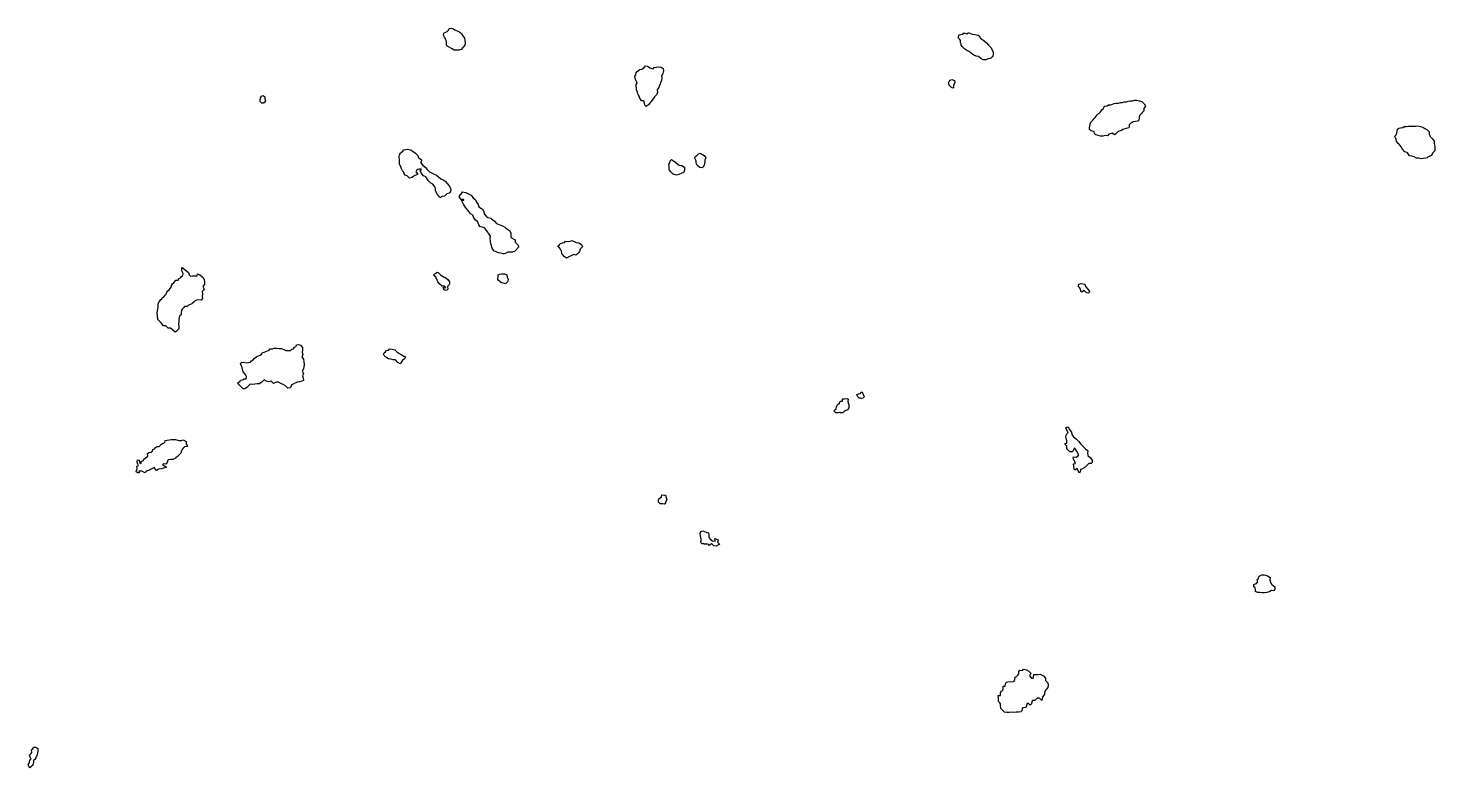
# Model space of a CAD drawing. Extents: x 450006 to 454999, y 6465006 to 6474995.
# Drawn here: x 453793 to 454995, y 6468690 to 6469322 of the extents above; entities that cross this region are included whole.
import ezdxf

# ---------------------------------------------------------------- set-up
doc = ezdxf.new("R2010")
doc.units = 0

msp = doc.modelspace()

# ---------------------------------------------------------------- linework, layer by layer
at = {"layer": '1010'}
for points in [[(454149, 6469313.86), (454148.32, 6469315), (454148.02, 6469315.96), (454148.24, 6469317), (454148.48, 6469317.5), (454149.96, 6469318.02), (454151.2, 6469318.78), (454152.22, 6469319.76), (454152.76, 6469321.22), (454154.44, 6469321.54), (454156.46, 6469321), (454157.8, 6469320.18), (454160.18, 6469319), (454162, 6469317.98), (454163.42, 6469317), (454164.6, 6469315), (454165.94, 6469313), (454166.36, 6469311), (454166.62, 6469309), (454166.28, 6469307), (454165, 6469305.56), (454164.6, 6469305), (454163, 6469303.38), (454161.98, 6469303), (454161, 6469302.66), (454159, 6469302.8), (454157, 6469302.8), (454155, 6469304.16), (454153, 6469305.32), (454151, 6469306.44), (454150.6, 6469307.38), (454150.48, 6469309), (454150.48, 6469309.5), (454150.32, 6469311), (454149.7, 6469312.28), (454149.54, 6469313), (454149, 6469313.86), (454149, 6469313.86)], [(454589, 6469311.76), (454587.76, 6469313), (454587.76, 6469314.22), (454588, 6469315), (454588, 6469315.98), (454589.84, 6469316.14), (454591.62, 6469316.36), (454592.42, 6469317.56), (454593.98, 6469317), (454595.42, 6469316.56), (454596.1, 6469317.88), (454598.12, 6469317), (454599.6, 6469316.38), (454601.82, 6469316.16), (454604.52, 6469315.46), (454605.36, 6469315), (454606.62, 6469313), (454607.82, 6469312.16), (454609.56, 6469311), (454611.82, 6469309), (454613.56, 6469307), (454615.32, 6469305), (454616.62, 6469303), (454617.32, 6469301), (454617.32, 6469299), (454617, 6469298), (454616.62, 6469297), (454615, 6469295.54), (454613, 6469295.32), (454612.32, 6469295), (454611, 6469294.38), (454609, 6469294.48), (454607, 6469295.74), (454605, 6469297.36), (454603, 6469297.72), (454601, 6469298.4), (454599, 6469299.94), (454597, 6469301.62), (454595, 6469302.46), (454593, 6469304.04), (454591, 6469306), (454590, 6469307), (454590, 6469307.98), (454589.62, 6469309), (454589.62, 6469310.36), (454589.5, 6469311), (454589, 6469311.76), (454589, 6469311.76)], [(454313, 6469268.28), (454312.76, 6469269), (454312.74, 6469269.24), (454312.74, 6469271), (454312.66, 6469271.32), (454312.52, 6469273.46), (454313.32, 6469274.66), (454313, 6469275.5), (454312.1, 6469277.88), (454311.5, 6469280.48), (454312.36, 6469281.62), (454312.64, 6469283.34), (454313.32, 6469284.66), (454314.64, 6469285.34), (454315.58, 6469286.4), (454317.44, 6469286.54), (454318.46, 6469287.52), (454319.7, 6469288.28), (454320.64, 6469289.34), (454322.3, 6469289), (454324.2, 6469287.78), (454325.98, 6469287), (454327.16, 6469286.82), (454327.9, 6469288.08), (454329.68, 6469288.3), (454331.5, 6469288.48), (454333.82, 6469288.16), (454335.58, 6469287), (454335.9, 6469285), (454335.36, 6469283), (454335, 6469282.3), (454334.26, 6469281), (454334.36, 6469279), (454334.2, 6469277), (454333.38, 6469275), (454333, 6469273.7), (454332.48, 6469273), (454332.02, 6469271), (454331, 6469269.66), (454330.56, 6469269), (454330.66, 6469267), (454330.24, 6469265), (454329, 6469263.68), (454328.24, 6469263), (454327, 6469261.24), (454326.66, 6469261), (454325.24, 6469259), (454325, 6469258.66), (454323.66, 6469257), (454323, 6469256.14), (454321.44, 6469255), (454321, 6469254.66), (454320, 6469255.98), (454319.36, 6469258.62), (454319, 6469259.4), (454317, 6469259.52), (454315.52, 6469262.46), (454315.44, 6469263), (454315, 6469263.56), (454314.14, 6469265), (454313.82, 6469266.16), (454313.8, 6469267), (454313, 6469268.28), (454313, 6469268.28)], [(454581, 6469271.9), (454579.96, 6469273), (454579.54, 6469274.44), (454579.18, 6469275), (454579.82, 6469276.16), (454580.78, 6469277.2), (454582.1, 6469277.88), (454584.38, 6469277), (454584.78, 6469275), (454583.64, 6469273), (454583.46, 6469272.52), (454583.66, 6469271), (454583.48, 6469270.5), (454583, 6469270.34), (454581.74, 6469271), (454581, 6469271.9), (454581, 6469271.9)], [(453993, 6469257.62), (453991.46, 6469259), (453991.38, 6469260.6), (453991.7, 6469261), (453991.78, 6469262.2), (453992.6, 6469263.38), (453993.96, 6469264.02), (453995.34, 6469263), (453995.56, 6469261), (453996.08, 6469259.9), (453995.88, 6469259), (453995.66, 6469258.32), (453995, 6469258.28), (453994.46, 6469257.52), (453993, 6469257.62), (453993, 6469257.62)], [(454701, 6469233.94), (454699.76, 6469235), (454699.7, 6469236.28), (454699.68, 6469237), (454700, 6469237.98), (454700.14, 6469239.84), (454700.74, 6469241.24), (454701.7, 6469242.28), (454702.7, 6469243.28), (454703.58, 6469244.4), (454704.62, 6469245.36), (454705.46, 6469246.52), (454706.28, 6469247.7), (454707.36, 6469248.62), (454708.56, 6469249.42), (454709.46, 6469250.52), (454710.1, 6469251.88), (454711.36, 6469252.62), (454712.02, 6469253.96), (454712.86, 6469255.12), (454714.66, 6469255.32), (454715.82, 6469256.16), (454717.94, 6469256.04), (454719.24, 6469256.74), (454720.66, 6469257.32), (454722.54, 6469257.44), (454724.44, 6469257.54), (454726, 6469257.98), (454727.92, 6469258.06), (454729.24, 6469258.74), (454731.32, 6469258.66), (454732.8, 6469259.18), (454734.46, 6469259.52), (454736.32, 6469259.66), (454738, 6469259.98), (454739.9, 6469260.08), (454742.4, 6469259.58), (454744.28, 6469259), (454746.32, 6469257), (454747.44, 6469255), (454747, 6469254), (454746.18, 6469253), (454745.98, 6469251), (454745, 6469250), (454744.3, 6469249), (454743, 6469247.68), (454742.4, 6469247), (454742.16, 6469245), (454741.78, 6469243), (454741, 6469242.3), (454739, 6469241.78), (454737, 6469241.66), (454735.98, 6469241), (454735, 6469240.4), (454733.58, 6469239), (454733.42, 6469237), (454733, 6469236.5), (454731, 6469236.06), (454729, 6469235.48), (454728.16, 6469235), (454727, 6469234.2), (454725, 6469233.72), (454723.94, 6469233), (454723, 6469232.12), (454721.86, 6469231), (454721, 6469230.62), (454719, 6469231.84), (454717, 6469231.5), (454716.28, 6469231), (454715, 6469229.7), (454713, 6469229.88), (454711, 6469229.46), (454709, 6469229.4), (454707, 6469230.08), (454705, 6469230.6), (454704.36, 6469231), (454704, 6469231.98), (454703.56, 6469233), (454703, 6469233.46), (454702.28, 6469233.7), (454701, 6469233.94), (454701, 6469233.94)], [(454961, 6469228), (454960.42, 6469229), (454960.5, 6469229.48), (454961, 6469229.9), (454961.42, 6469230.56), (454962.04, 6469231.94), (454962.4, 6469233.58), (454962.7, 6469235.28), (454963.9, 6469236.08), (454965.36, 6469236.62), (454967.24, 6469236.74), (454968.42, 6469237.56), (454970.26, 6469237.72), (454972.02, 6469237.96), (454974.16, 6469237.82), (454975.98, 6469238), (454978.02, 6469237.96), (454979.82, 6469238.16), (454982.28, 6469237.7), (454984.32, 6469237), (454986, 6469235.98), (454987.76, 6469235), (454989.76, 6469233), (454989.68, 6469231), (454990.66, 6469229), (454992.42, 6469227), (454994.02, 6469225), (454994.12, 6469223), (454994.56, 6469221), (454994.58, 6469219), (454994.5, 6469217), (454993, 6469215.48), (454992.58, 6469215), (454991.7, 6469213), (454991, 6469212.54), (454989, 6469211.62), (454988.04, 6469211), (454987, 6469210.52), (454985, 6469210.26), (454983, 6469210.06), (454981, 6469210.62), (454979, 6469210.56), (454977, 6469211.64), (454975, 6469212.46), (454973, 6469212.74), (454972, 6469213.98), (454971, 6469215.4), (454969, 6469215.94), (454967, 6469218.22), (454965.78, 6469220.2), (454965, 6469221.44), (454963.44, 6469223), (454963, 6469223.5), (454961.9, 6469225), (454961.5, 6469226.48), (454961.62, 6469227), (454961, 6469228), (454961, 6469228)], [(454111, 6469204.34), (454110.82, 6469205), (454110.58, 6469205.4), (454110.44, 6469207), (454110.36, 6469207.62), (454110.4, 6469209.58), (454110.2, 6469211.78), (454110.4, 6469213.58), (454111.22, 6469214.76), (454112.24, 6469215.74), (454113.32, 6469216.66), (454114.22, 6469217.76), (454116, 6469217.98), (454117.56, 6469218.42), (454120.54, 6469217.44), (454121.24, 6469217), (454124.18, 6469215), (454126.1, 6469213), (454126.76, 6469211), (454127.74, 6469210.24), (454129.5, 6469209), (454129, 6469207.74), (454128.5, 6469207), (454130.2, 6469205), (454132.24, 6469203), (454134.08, 6469201), (454136.04, 6469199), (454137.92, 6469198.06), (454140.2, 6469197), (454142, 6469195.98), (454143.34, 6469195), (454145.64, 6469193), (454147.88, 6469192.1), (454149.54, 6469191), (454151.24, 6469189), (454152.74, 6469187), (454154.06, 6469185), (454154.26, 6469183), (454153.48, 6469181), (454153, 6469180.68), (454151, 6469180.24), (454149.7, 6469179), (454149, 6469178.26), (454147, 6469177.82), (454145.52, 6469177), (454145, 6469176.78), (454144.2, 6469177.78), (454143, 6469179.7), (454141.32, 6469182.66), (454141.32, 6469184.66), (454141, 6469186), (454139, 6469188.34), (454137, 6469189.54), (454135, 6469191.66), (454133, 6469194.62), (454131, 6469195.58), (454129, 6469198.06), (454128, 6469199.98), (454129.36, 6469200.62), (454129, 6469201.32), (454127, 6469201.38), (454125.98, 6469201), (454125, 6469200), (454124.3, 6469199), (454125.98, 6469197), (454125, 6469196.42), (454123, 6469195.66), (454122.38, 6469195), (454121, 6469194.04), (454119, 6469193.62), (454117, 6469195.5), (454115, 6469196.24), (454114.38, 6469197.6), (454113.96, 6469199), (454113, 6469199.92), (454112.44, 6469201), (454111.98, 6469202), (454111.76, 6469203), (454111, 6469204.34), (454111, 6469204.34)], [(454341, 6469200.44), (454340.58, 6469201), (454340.6, 6469201.38), (454340.6, 6469203), (454340.66, 6469203.32), (454340.54, 6469205.44), (454341.28, 6469206.7), (454341.68, 6469208.3), (454342.6, 6469209.38), (454343.46, 6469209), (454346.56, 6469207), (454348.64, 6469205), (454349.4, 6469204.58), (454351.6, 6469204.38), (454353.86, 6469203), (454353.94, 6469201), (454353.68, 6469199), (454353, 6469198.46), (454351, 6469197.62), (454349.52, 6469197), (454349, 6469196.68), (454347, 6469196), (454345.32, 6469196.66), (454345, 6469196.56), (454344.22, 6469197), (454343, 6469198.1), (454342.18, 6469199), (454341, 6469200.44), (454341, 6469200.44)], [(454363, 6469209.94), (454362.66, 6469211), (454362.68, 6469211.3), (454363, 6469211.62), (454363.64, 6469212.34), (454364.68, 6469213.3), (454365.66, 6469214.32), (454367.18, 6469214.8), (454370.54, 6469213), (454372.06, 6469211), (454371.32, 6469209), (454371.22, 6469207), (454371, 6469206), (454370.6, 6469205), (454369.7, 6469203), (454369, 6469202.3), (454367, 6469202.76), (454365, 6469204.34), (454364.38, 6469205), (454364.08, 6469205.9), (454363.72, 6469207), (454363.84, 6469208.14), (454363.48, 6469209), (454363, 6469209.94), (454363, 6469209.94)], [(454163, 6469175.4), (454161.74, 6469177), (454161.82, 6469178.16), (454162.14, 6469179), (454162.34, 6469179.64), (454163.42, 6469180.56), (454164.2, 6469181.78), (454166.74, 6469181.24), (454167.64, 6469181), (454170.08, 6469179.9), (454171.78, 6469179), (454173.22, 6469177), (454175.22, 6469175), (454176.22, 6469173), (454177.62, 6469171), (454178.08, 6469169), (454180.4, 6469167.58), (454181.42, 6469167), (454182.58, 6469165), (454182.66, 6469163), (454184.34, 6469161), (454186.02, 6469159.96), (454188.52, 6469159.46), (454189.16, 6469159), (454191.54, 6469157), (454193.28, 6469155), (454196.22, 6469153.76), (454198.4, 6469153), (454200.34, 6469151.64), (454201.24, 6469151), (454204.52, 6469149), (454205.4, 6469147), (454205.5, 6469145), (454205.52, 6469143), (454208.66, 6469141.32), (454209.12, 6469141), (454209.2, 6469139), (454211.32, 6469137), (454212.22, 6469135), (454211, 6469133.64), (454210.68, 6469133), (454209, 6469131.28), (454208.32, 6469131), (454207, 6469130.38), (454205, 6469130.48), (454203, 6469130.48), (454201, 6469129.36), (454199.86, 6469129), (454199, 6469128.88), (454197, 6469129.5), (454195, 6469129.9), (454193, 6469130.82), (454191, 6469131.56), (454189.44, 6469134.54), (454189, 6469136.04), (454188.58, 6469137.4), (454188.16, 6469139.82), (454187.86, 6469142.12), (454188.04, 6469143.94), (454187, 6469145.8), (454185, 6469148.66), (454184, 6469149.98), (454183, 6469151.24), (454181, 6469151.62), (454179, 6469152.44), (454178.28, 6469153.7), (454177, 6469156.56), (454175, 6469157.98), (454173.74, 6469160.24), (454173, 6469162.12), (454171, 6469163.22), (454169, 6469165.9), (454167, 6469168.3), (454166, 6469169.98), (454165, 6469171.32), (454163.32, 6469174.66), (454165, 6469174.66), (454165.32, 6469174.66), (454165.32, 6469175), (454165, 6469175.24), (454164.58, 6469175.4), (454163, 6469175.4), (454163, 6469175.4)], [(454247, 6469134), (454245.96, 6469135), (454246.06, 6469135.92), (454247, 6469136.76), (454247.12, 6469136.86), (454248.08, 6469137.9), (454249.68, 6469138.3), (454251.4, 6469138.58), (454252.26, 6469139.72), (454254.46, 6469139.52), (454256.24, 6469139.74), (454257.72, 6469140.26), (454260.66, 6469139), (454261.38, 6469138.6), (454263.72, 6469138.26), (454265.88, 6469137), (454266.76, 6469135), (454265, 6469133.22), (454264.74, 6469133), (454264.3, 6469131), (454263, 6469129.7), (454262.48, 6469129), (454261, 6469127.94), (454259, 6469128.36), (454257, 6469127.32), (454256.28, 6469127), (454255, 6469126.58), (454253, 6469125.38), (454251, 6469126.72), (454249.8, 6469128.18), (454249.16, 6469129), (454249, 6469130), (454248.84, 6469131), (454248.76, 6469131.22), (454247.88, 6469133), (454247, 6469134), (454247, 6469134)], [(453905, 6469072), (453904.2, 6469073), (453904, 6469073.98), (453903.68, 6469075), (453903.68, 6469076.3), (453903.62, 6469078.36), (453903.68, 6469080.3), (453904.18, 6469081.8), (453904.26, 6469083.72), (453904.5, 6469085.48), (453904.56, 6469087.42), (453905.56, 6469088.42), (453906.24, 6469089.74), (453907.46, 6469090.52), (453908.18, 6469091.8), (453909.36, 6469092.62), (453910.24, 6469093.74), (453911.32, 6469094.66), (453911.8, 6469096.18), (453912.56, 6469097.42), (453913.8, 6469098.18), (453914.62, 6469099.36), (453915.5, 6469100.48), (453915.86, 6469102.12), (453916.64, 6469103.34), (453917.72, 6469104.26), (453918.54, 6469105.44), (453919.58, 6469106.4), (453921.46, 6469106.52), (453922.04, 6469107.94), (453923.56, 6469108.42), (453924.2, 6469109.78), (453925.38, 6469110.6), (453925.82, 6469112.16), (453925, 6469113.96), (453924.72, 6469115.26), (453924.52, 6469117.46), (453925.32, 6469117), (453927.6, 6469115), (453930.14, 6469113), (453930.74, 6469111), (453932, 6469109.98), (453933.74, 6469110.24), (453935.74, 6469110.24), (453937.72, 6469110.26), (453938, 6469111.98), (453939.98, 6469111), (453942.38, 6469109), (453943.68, 6469107), (453943.96, 6469105), (453943.9, 6469103), (453943, 6469101.88), (453942.5, 6469101), (453943.66, 6469099), (453943, 6469098), (453941.98, 6469097), (453942.3, 6469095), (453941.94, 6469093), (453942.28, 6469091), (453941, 6469089.46), (453939, 6469089.68), (453937, 6469089.54), (453936.1, 6469089), (453935, 6469088.14), (453933.74, 6469087), (453933, 6469086.26), (453931, 6469085.62), (453930.04, 6469085), (453929, 6469084.16), (453927, 6469084), (453926.14, 6469083), (453925, 6469081.84), (453924.32, 6469081), (453924.14, 6469079), (453923.9, 6469077), (453923, 6469076), (453922.38, 6469075), (453921.98, 6469073), (453921.98, 6469071), (453921.82, 6469069), (453921.98, 6469067), (453921.98, 6469065), (453921, 6469064), (453920.08, 6469063), (453919, 6469062.04), (453917, 6469063.84), (453915, 6469065.56), (453913, 6469065.52), (453911, 6469067.5), (453910.32, 6469067.66), (453909, 6469067.68), (453907.66, 6469069), (453907, 6469070), (453906, 6469071), (453905, 6469072), (453905, 6469072)], [(454141, 6469109.66), (454139.78, 6469111), (454140.2, 6469111.78), (454141, 6469112.26), (454141.36, 6469112.62), (454142.54, 6469113.44), (454143.4, 6469113), (454145.36, 6469111), (454148.74, 6469109.24), (454149.22, 6469109), (454151.7, 6469107), (454153.16, 6469105), (454153.14, 6469103), (454153, 6469102.56), (454151.42, 6469101), (454151.68, 6469099), (454151, 6469098), (454149, 6469097.62), (454147.62, 6469100.36), (454150, 6469099.98), (454149, 6469101.32), (454147, 6469101.34), (454145, 6469103.24), (454143.24, 6469105), (454143, 6469105.82), (454142.5, 6469107), (454141.82, 6469108.16), (454141.82, 6469109), (454141, 6469109.66), (454141, 6469109.66)], [(454195, 6469106.18), (454194.44, 6469107), (454194.36, 6469107.62), (454194.7, 6469109), (454194.78, 6469109.2), (454194.82, 6469111.16), (454196.18, 6469111.8), (454197.96, 6469112.02), (454200.16, 6469111.82), (454202, 6469111), (454202.34, 6469109), (454203.22, 6469107), (454203, 6469106), (454202.82, 6469105), (454201, 6469103.46), (454200.18, 6469103.8), (454199, 6469103.96), (454197.34, 6469104.64), (454197, 6469104.22), (454196.76, 6469105), (454195, 6469106.18), (454195, 6469106.18)], [(454691, 6469100.36), (454690.3, 6469101), (454690.4, 6469101.58), (454690.64, 6469103), (454690.8, 6469103.18), (454692.34, 6469103.64), (454694.6, 6469103.38), (454695.66, 6469103), (454696.26, 6469101), (454698.16, 6469099), (454699.56, 6469097), (454699, 6469095.52), (454697, 6469095.64), (454695, 6469097.8), (454693.74, 6469097), (454693.44, 6469096.54), (454693, 6469096.42), (454692.32, 6469097), (454692.36, 6469097.62), (454692.04, 6469099), (454691, 6469100.36), (454691, 6469100.36)], [(453973, 6469018), (453972.2, 6469019), (453972.74, 6469019.24), (453973, 6469019.52), (453974.06, 6469019.92), (453974.62, 6469021.36), (453976.34, 6469021.64), (453977.76, 6469022.22), (453979.6, 6469022.38), (453979.82, 6469024.16), (453979, 6469025.92), (453977, 6469028.46), (453976.62, 6469029.36), (453976, 6469031.98), (453975, 6469034.54), (453974.56, 6469035.42), (453975.66, 6469036.32), (453977.54, 6469036.44), (453980.08, 6469035.9), (453981.62, 6469036.36), (453983.36, 6469036.62), (453984.16, 6469037.82), (453985.38, 6469038.6), (453986.34, 6469039.64), (453987.48, 6469040.5), (453988.62, 6469041.36), (453990.02, 6469041.96), (453991.42, 6469042.56), (453992.66, 6469043.32), (453993.56, 6469044.42), (453994.76, 6469045.22), (453996.24, 6469045.74), (453997.76, 6469046.22), (453999.24, 6469046.74), (454000.06, 6469047.92), (454001.9, 6469048.08), (454003.36, 6469048.62), (454005.46, 6469048.52), (454007.8, 6469048.18), (454009.8, 6469048.18), (454012.28, 6469047), (454013.32, 6469046.66), (454015.34, 6469046.64), (454017.36, 6469046.62), (454018.42, 6469047.56), (454019.9, 6469048.08), (454020.74, 6469049.24), (454022.16, 6469049.82), (454022.58, 6469051.4), (454024.2, 6469051.78), (454025.78, 6469051), (454027.66, 6469049), (454027.64, 6469047), (454027.44, 6469045), (454027.82, 6469043), (454027.14, 6469041), (454028.62, 6469039), (454028.82, 6469037), (454029.14, 6469035), (454029, 6469033.84), (454028.78, 6469033), (454028.34, 6469031), (454027.34, 6469029), (454028.42, 6469027), (454027.72, 6469025), (454028.22, 6469023), (454028.34, 6469021), (454027, 6469020.4), (454025, 6469019.78), (454023, 6469019.44), (454021.82, 6469019), (454021, 6469018.74), (454019, 6469017.64), (454018.16, 6469017), (454017.38, 6469015), (454017, 6469014.7), (454015, 6469014.4), (454013, 6469016.28), (454011, 6469017.48), (454009, 6469018.28), (454007, 6469019.66), (454005, 6469019.52), (454003.98, 6469019), (454003, 6469018.44), (454001, 6469020.36), (453999, 6469019.88), (453997, 6469020.38), (453995, 6469021.38), (453994.32, 6469021), (453993, 6469019.66), (453991.98, 6469019), (453991, 6469018), (453989, 6469018.06), (453987, 6469017.86), (453985, 6469017.66), (453983, 6469017.68), (453982.08, 6469017), (453981, 6469015.9), (453979.98, 6469015), (453979, 6469014), (453978.16, 6469013.82), (453977, 6469013.82), (453975.82, 6469015), (453975, 6469015.8), (453973.8, 6469017), (453973, 6469018), (453973, 6469018)], [(454097, 6469042.52), (454096.76, 6469043), (454096.84, 6469043.14), (454097, 6469043.56), (454097.5, 6469044.48), (454098.46, 6469045.52), (454099.48, 6469046.5), (454101.16, 6469046.82), (454101.96, 6469048.02), (454104.2, 6469047.78), (454106.46, 6469047), (454108.6, 6469045), (454109.76, 6469044.22), (454111.78, 6469043), (454114.26, 6469041.72), (454115.5, 6469041), (454115, 6469039.66), (454114.4, 6469039), (454113, 6469038.18), (454112.26, 6469037), (454111, 6469035.26), (454109, 6469036.32), (454107, 6469038.6), (454105, 6469038.58), (454103, 6469039.08), (454102.86, 6469039.12), (454101, 6469039.3), (454099.62, 6469040.36), (454099, 6469040.72), (454098.44, 6469041), (454097, 6469042.52), (454097, 6469042.52)], [(454483, 6468993.42), (454481.42, 6468995), (454482.14, 6468995.84), (454483, 6468996.56), (454483.32, 6468996.66), (454483.64, 6468998.34), (454484.06, 6468999.92), (454485.18, 6469000.8), (454486.24, 6469001.74), (454486.78, 6469003.2), (454488.76, 6469003.22), (454488.8, 6469005.18), (454490.58, 6469005.4), (454492.48, 6469005.5), (454493.64, 6469005), (454493.4, 6469003), (454493.86, 6469001), (454494.44, 6468999), (454493.98, 6468997), (454493, 6468996), (454491, 6468995.1), (454490.86, 6468995), (454489, 6468993.3), (454488.64, 6468993.34), (454487, 6468993.22), (454486.48, 6468993.5), (454485, 6468993.32), (454484.56, 6468993.42), (454483, 6468993.42), (454483, 6468993.42)], [(454501, 6469008.74), (454500.92, 6469009), (454500.94, 6469009.04), (454501, 6469009.04), (454502.46, 6469009.52), (454504.06, 6469009.92), (454504.64, 6469011.34), (454505.48, 6469011), (454506.52, 6469009), (454507.24, 6469007), (454507, 6469006.64), (454506.02, 6469005.96), (454505, 6469005.64), (454504.22, 6469005.76), (454503, 6469005.76), (454501.76, 6469007), (454501, 6469008.74), (454501, 6469008.74)], [(454679, 6468966.22), (454678.64, 6468967), (454678.82, 6468967.16), (454679, 6468967.24), (454680.42, 6468967.56), (454680.22, 6468969.76), (454679.42, 6468972.56), (454679.64, 6468974.34), (454680.42, 6468975.56), (454681.4, 6468976.58), (454681, 6468977.4), (454679.54, 6468980.44), (454680.54, 6468981.44), (454681.42, 6468981), (454682.46, 6468979), (454684.24, 6468977), (454684.58, 6468975), (454686.06, 6468973), (454688.54, 6468971), (454690.6, 6468969), (454692.08, 6468967), (454693.98, 6468965), (454696.04, 6468963), (454698.12, 6468961), (454698.06, 6468959), (454698.26, 6468957), (454700.54, 6468955), (454701.94, 6468953), (454701.98, 6468951), (454701, 6468950), (454699, 6468950), (454697.98, 6468949), (454697, 6468948), (454696, 6468947), (454695, 6468946.38), (454693, 6468945.4), (454691.98, 6468945), (454691.62, 6468943), (454691, 6468942), (454690, 6468943.98), (454689, 6468945.78), (454687.98, 6468945), (454687, 6468944.38), (454686.52, 6468945.46), (454686.32, 6468947.66), (454686, 6468949.98), (454687.76, 6468950.22), (454687, 6468951.66), (454685.66, 6468954.32), (454686.14, 6468955.84), (454688.32, 6468955.66), (454689.68, 6468956.3), (454690.46, 6468957.52), (454689, 6468960.12), (454687.64, 6468962.34), (454687, 6468963.34), (454686.62, 6468963), (454685.64, 6468961), (454685, 6468960), (454683, 6468960.08), (454682, 6468961), (454681, 6468962), (454680.22, 6468963), (454680.22, 6468963.76), (454680.22, 6468965), (454679, 6468966.22), (454679, 6468966.22)], [(453887, 6468942.04), (453885.62, 6468943), (453885.74, 6468944.24), (453886.14, 6468945), (453886.48, 6468945.5), (453886.18, 6468947.8), (453887.54, 6468948.44), (453887, 6468949.66), (453886.42, 6468951.56), (453886.74, 6468953.24), (453888.08, 6468953), (453888.32, 6468951), (453889.82, 6468950.16), (453890, 6468951.98), (453891.52, 6468952.46), (453892.04, 6468953.94), (453893.32, 6468954.66), (453894.32, 6468955.66), (453895.62, 6468956.36), (453895.4, 6468958.58), (453896.6, 6468959.38), (453898.14, 6468959.84), (453899.42, 6468960.56), (453899.86, 6468962.12), (453901.32, 6468962.66), (453902.06, 6468963.92), (453903.4, 6468964.58), (453905.32, 6468964.66), (453906.28, 6468965.7), (453907.24, 6468966.74), (453908.52, 6468967.46), (453910.02, 6468967.96), (453910.36, 6468969.62), (453912.08, 6468969.9), (453913.74, 6468970.24), (453915.36, 6468970.62), (453917.4, 6468970.58), (453919.32, 6468970.66), (453922.12, 6468969.86), (453924.28, 6468969.7), (453925.62, 6468970.36), (453928.36, 6468969), (453928.28, 6468967), (453929.54, 6468965), (453929, 6468964.66), (453927, 6468964.36), (453925.36, 6468963), (453925, 6468962.16), (453924.16, 6468961), (453923.64, 6468959), (453923, 6468958.08), (453921.86, 6468957), (453921, 6468956.18), (453919.58, 6468955), (453919, 6468954.44), (453917, 6468953.58), (453915, 6468953.56), (453913, 6468953.36), (453912.6, 6468953), (453912.18, 6468951), (453911, 6468949.54), (453909, 6468949.9), (453907.98, 6468949), (453909.9, 6468948.08), (453911.4, 6468947), (453911, 6468946.7), (453909, 6468946.2), (453907, 6468945.48), (453905, 6468945.42), (453904.46, 6468945), (453903, 6468944.2), (453901, 6468946.64), (453899, 6468945.6), (453897.86, 6468945), (453897, 6468944.52), (453895, 6468943.76), (453893.76, 6468943), (453893, 6468942.22), (453891, 6468943.4), (453890.52, 6468943.46), (453889, 6468943.46), (453887.98, 6468944), (453888.36, 6468943), (453887.84, 6468942.14), (453887, 6468942.04), (453887, 6468942.04)], [(454333, 6468915.68), (454331.72, 6468917), (454331.58, 6468918.4), (454331.6, 6468919), (454331.92, 6468920.06), (454333.16, 6468920.82), (454334.24, 6468921.74), (454334.58, 6468923.4), (454336.88, 6468923.1), (454337.68, 6468923), (454338.16, 6468921), (454338.82, 6468919), (454337.54, 6468917), (454337.46, 6468916.52), (454337, 6468915.82), (454336.5, 6468915.48), (454335, 6468915.8), (454334.38, 6468915.6), (454333, 6468915.68), (454333, 6468915.68)], [(454369, 6468881.48), (454367.48, 6468883), (454368, 6468883.98), (454367.92, 6468885), (454368.06, 6468885.92), (454367.5, 6468888.48), (454367.16, 6468890.82), (454367.78, 6468892.2), (454369.38, 6468892.6), (454372.44, 6468891.54), (454374.22, 6468891), (454374.66, 6468889), (454374.66, 6468887), (454376.32, 6468885), (454377.78, 6468884.2), (454380, 6468883.98), (454379.72, 6468886.26), (454382.46, 6468885), (454381.98, 6468883), (454383.98, 6468881), (454383, 6468880.74), (454381, 6468879.58), (454379, 6468880), (454377, 6468881.74), (454375.98, 6468881), (454375, 6468880.06), (454374.28, 6468881), (454373, 6468881.64), (454372.58, 6468881.4), (454371, 6468881.24), (454370.5, 6468881.48), (454369, 6468881.48), (454369, 6468881.48)], [(454841, 6468844), (454840, 6468845), (454840, 6468845.98), (454839.9, 6468847), (454840.7, 6468847.28), (454842.14, 6468847.84), (454843.16, 6468848.82), (454843, 6468850), (454842.74, 6468851.24), (454844.02, 6468851.96), (454844.4, 6468853.58), (454845.48, 6468854.5), (454846.86, 6468855.12), (454848.82, 6468855.16), (454849.86, 6468855), (454851.62, 6468854.36), (454853.82, 6468853), (454853.76, 6468851), (454854.28, 6468849), (454855.24, 6468847), (454857.82, 6468845), (454857.98, 6468843), (454857, 6468841.42), (454855, 6468841.74), (454853.64, 6468841), (454853, 6468840.52), (454851, 6468839.98), (454849, 6468839.82), (454847, 6468839.74), (454845, 6468840.08), (454843.94, 6468840.04), (454843, 6468839.96), (454841.54, 6468841), (454841.42, 6468842.56), (454841.46, 6468843), (454841, 6468844), (454841, 6468844)], [(454623, 6468746), (454622, 6468747), (454622, 6468747.98), (454622, 6468749), (454622, 6468749.98), (454621.74, 6468752.24), (454623.68, 6468752.3), (454623.74, 6468754.24), (454624.12, 6468755.86), (454625.54, 6468756.44), (454626, 6468757.98), (454625.84, 6468760.14), (454627.76, 6468760.22), (454628.06, 6468761.92), (454628.4, 6468763.58), (454630, 6468763.98), (454631.8, 6468764.18), (454634, 6468763.98), (454635.42, 6468764.56), (454636, 6468765.98), (454636.24, 6468767.74), (454637.44, 6468768.54), (454638.48, 6468769.5), (454639.32, 6468770.66), (454639.42, 6468772.56), (454640.08, 6468773.9), (454642.34, 6468773.64), (454643.42, 6468774.56), (454646, 6468773.98), (454647.98, 6468773), (454649.98, 6468771), (454649, 6468770), (454648.36, 6468769), (454650.08, 6468767), (454651.42, 6468766.56), (454651.86, 6468768.12), (454652, 6468769.98), (454654, 6468769.98), (454655.86, 6468770.12), (454657.66, 6468770.32), (454660.46, 6468769), (454661.98, 6468767), (454661.98, 6468765), (454664.04, 6468763), (454664.48, 6468761), (454663.96, 6468759), (454663, 6468757.62), (454662.46, 6468757), (454661.26, 6468755), (454661.1, 6468753), (454661, 6468752.7), (454659.5, 6468751), (454659.14, 6468749), (454659, 6468748), (454657, 6468749.92), (454655, 6468750), (454653.98, 6468749), (454653, 6468748), (454651, 6468748), (454650.36, 6468747), (454650.08, 6468745), (454649, 6468743.9), (454647, 6468745.54), (454646.2, 6468745), (454645.98, 6468743), (454645, 6468742), (454643, 6468741.76), (454642.14, 6468741), (454641.98, 6468739), (454641, 6468738.2), (454639, 6468738), (454637, 6468737.9), (454635, 6468737.8), (454633, 6468738), (454631, 6468737.74), (454629, 6468737.76), (454627, 6468738), (454625, 6468739.88), (454623.88, 6468741), (454623.88, 6468742.1), (454623.8, 6468743), (454623.8, 6468744.18), (454623.68, 6468745), (454623, 6468746), (454623, 6468746)], [(453795, 6468690.48), (453794.64, 6468691), (453794, 6468691.98), (453793.34, 6468693), (453794.02, 6468693.96), (453794.6, 6468695.38), (453794.8, 6468697.18), (453796, 6468697.98), (453795, 6468699.68), (453794.6, 6468701.38), (453795.68, 6468702.3), (453796.36, 6468703.62), (453796.24, 6468705.74), (453797.26, 6468706.72), (453798, 6468707.98), (453799.82, 6468708.16), (453801.76, 6468707), (453801.66, 6468705), (453801.42, 6468703), (453801, 6468702), (453800.66, 6468701), (453799.8, 6468699), (453799, 6468697.62), (453797.98, 6468697), (453797.8, 6468695), (453797.32, 6468693), (453797.24, 6468692.74), (453797, 6468692.6), (453796.08, 6468691.9), (453795.38, 6468691), (453795.24, 6468690.74), (453795, 6468690.48), (453795, 6468690.48)]]:
    msp.add_lwpolyline(points, dxfattribs=at)

doc.saveas('drawing.dxf')
